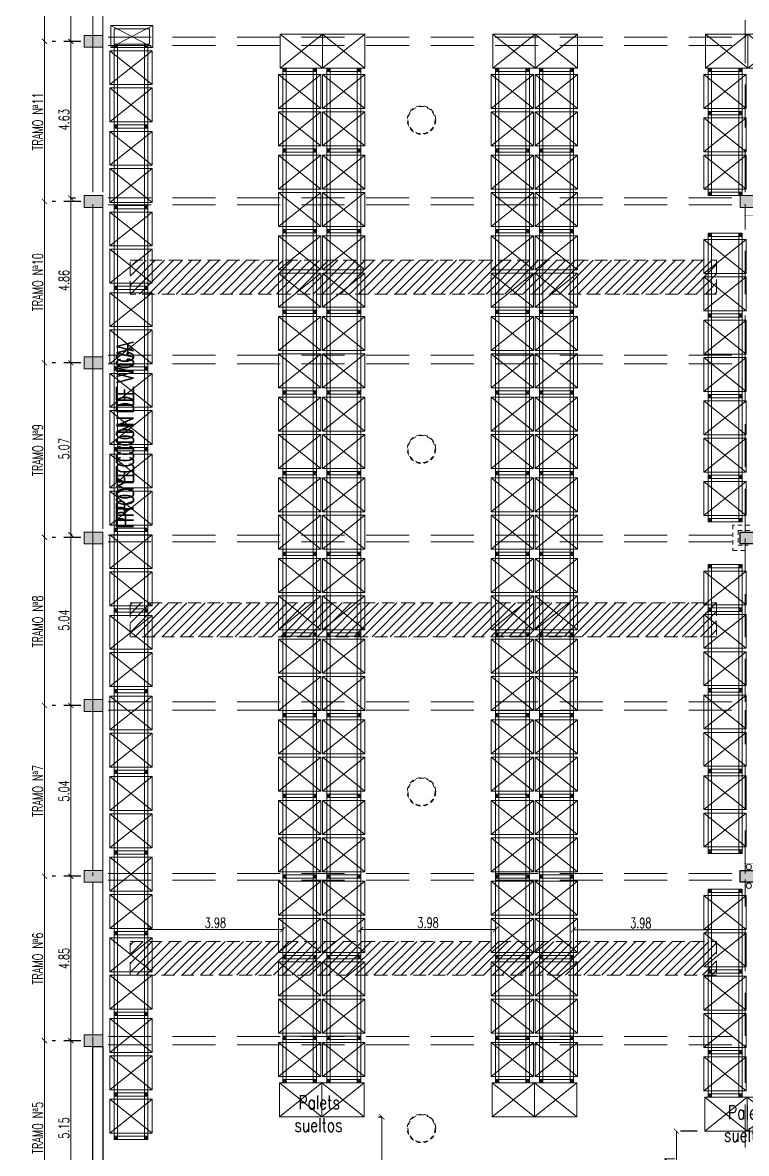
# Model space of a CAD drawing. Header units: millimetres. Extents: x 2828 to 3406, y 849 to 1266.
# Drawn here: x 2897.18 to 2918.55, y 1108.31 to 1141.67 of the extents above; entities that cross this region are included whole.
import ezdxf

# ---------------------------------------------------------------- set-up
doc = ezdxf.new("R2010")
doc.units = ezdxf.units.MM
doc.header["$PDMODE"] = 34
doc.header["$PDSIZE"] = -10
for name, pattern in [('AC-0071-XR-01-PL-PB-R07$0$HIDDEN2', [0.1875, 0.125, -0.0625]), ('DASHDOT', [1, 0.5, -0.25, 0, -0.25]), ('DASHED', [19.05, 12.7, -6.35]), ('DASHED2', [0.375, 0.25, -0.125]), ('DIVIDE2', [15.875, 6.35, -3.175, 0, -3.175, 0, -3.175])]:
    doc.linetypes.add(name, pattern=pattern)
doc.layers.get('DEFPOINTS').update_dxf_attribs({"lineweight": 5})
for name, color, linetype, lineweight in [('0.05', 64, 'Continuous', 5), ('0.15', 41, 'Continuous', 13), ('0.2', 4, 'Continuous', 15), ('0.30', 1, 'Continuous', 25), ('arq cotas', 152, 'Continuous', 13), ('arq tex', 31, 'Continuous', 5), ('columnas', 12, 'Continuous', 20), ('equip tx', 220, 'Continuous', 5), ('equipa cotas', 222, 'Continuous', 5), ('EQUIPAMIENTO', 4, 'Continuous', 15), ('LM', 3, 'DIVIDE2', 9), ('proyecciones', 221, 'DASHED', 5), ('proyecciones caños pluviales', 191, 'DASHED2', 5)]:
    doc.layers.add(name, color=color, linetype=linetype, lineweight=lineweight)
for name, color, linetype, lineweight, true_color in [('eolicos nuevos', 7, 'Continuous', 13, 0x387000), ('equipa auxiliar', 7, 'Continuous', 13, 0x878787), ('lucernarios nuevos', 252, 'DASHED', 9, 0x696969)]:
    doc.layers.add(name, color=color, linetype=linetype, lineweight=lineweight, true_color=true_color)
doc.styles.add('100', font='romans.shx', dxfattribs={"width": 0.75, "height": 0.2})
doc.styles.add('250-cts', font='romans.shx', dxfattribs={"width": 0.7, "height": 0.25})
doc.dimstyles.new('250', dxfattribs={"dimtxt": 0.3, "dimasz": 0.15, "dimexe": 0, "dimexo": 0.1, "dimgap": 0.05, "dimtad": 1, "dimzin": 0, "dimdsep": 46, "dimtxsty": '250-cts', "dimblk": 'ARCHTICK', "dimcen": 0.02, "dimclrd": 256, "dimclre": 256, "dimclrt": 256, "dimazin": 0, "dimtfac": 1, "dimtofl": 0, "dimtmove": 1, "dimatfit": 0, "dimldrblk": 'OPEN90', "dimfxl": 1, "dimtolj": 1, "dimtzin": 0, "dimlwd": -1, "dimarcsym": 0})

# ---------------------------------------------------------------- blocks, each defined once
blk = doc.blocks.new('rack relevado')
at = {"layer": 'EQUIPAMIENTO', "linetype": 'DASHED'}
for p, q in [((-2.3, 1.125), (-2.3, -0.125)), ((-1.3, -0.125), (-2.3, 1.125)), ((-2.3, -0.125), (-1.3, 1.125)), ((-2.3, 1.125), (-1.3, 1.125)), ((-1.3, 1.125), (-1.3, -0.125)), ((-0.2, -0.125), (-1.2, 1.125)), ((-1.2, -0.125), (-0.2, 1.125)), ((-1.2, 1.125), (-0.2, 1.125)), ((-1.2, 1.125), (-1.2, -0.125)), ((-0.2, -0.125), (-0.2, 1.125)), ((-2.3, -0.125), (-1.3, -0.125)), ((-1.2, -0.125), (-0.2, -0.125))]:
    blk.add_line(p, q, dxfattribs=at)
at = {"layer": 'EQUIPAMIENTO'}
for p, q in [((-2.49, 1), (-2.39, 1)), ((-2.49, 1), (-2.49, 0)), ((-2.49, 1), (-2.49, 0)), ((-2.49, 1), (-2.49, 0)), ((-2.39, 0.9), (-2.49, 1)), ((-2.49, 0.9), (-2.39, 1)), ((-2.49, 0.9), (-0.01, 0.9)), ((-2.4, 1), (-0.1, 1)), ((-2.39, 1), (-2.39, 0.075)), ((-2.39, 1), (-2.39, 0)), ((-2.39, 1), (-2.39, 0)), ((-2.39, 1), (-2.39, 0)), ((-2.39, 1), (-2.39, 0)), ((-0.11, 1), (-0.01, 1)), ((-0.11, 1), (-0.01, 1)), ((-0.11, 1), (-0.01, 1)), ((-0.11, 1), (-0.11, 0)), ((-0.11, 1), (-0.11, 0)), ((-0.11, 1), (-0.11, 0)), ((-0.01, 0.9), (-0.11, 1)), ((-0.11, 0.9), (-0.01, 1)), ((-0.11, 0.9), (-0.01, 0.9)), ((-0.01, 1), (-0.01, 0.075)), ((-0.01, 1), (-0.01, 0)), ((-0.01, 1), (-0.01, 0)), ((-0.01, 1), (-0.01, 0)), ((-0.01, 1), (-0.01, 0)), ((-2.49, 0.1), (-2.39, 0.1)), ((-2.49, 0.1), (-0.01, 0.1)), ((-2.39, 0), (-2.49, 0.1)), ((-2.49, 0), (-2.39, 0.1)), ((-2.49, 0), (-2.39, 0)), ((-0.01, 0), (-0.11, 0.1)), ((-0.11, 0), (-0.01, 0.1)), ((-0.11, 0), (-0.01, 0)), ((-2.39, 0), (-2.49, 0)), ((-0.1, 0), (-2.4, 0)), ((-0.01, 0), (-0.11, 0))]:
    blk.add_line(p, q, dxfattribs=at)
for points in [[(-2.49, 1), (-2.39, 1), (-2.39, 0.9), (-2.49, 0.9), (-2.49, 1)], [(-0.11, 1), (-0.01, 1), (-0.01, 0.9), (-0.11, 0.9), (-0.11, 1)], [(-2.49, 0.1), (-2.39, 0.1), (-2.39, 0), (-2.49, 0), (-2.49, 0.1)], [(-0.11, 0.1), (-0.01, 0.1), (-0.01, 0), (-0.11, 0), (-0.11, 0.1)]]:
    blk.add_lwpolyline(points, dxfattribs=at)
blk = doc.blocks.new('E')
at = {"layer": 'EQUIPAMIENTO'}
for p, q in [((2929.861, 1169.108), (2929.861, 1169.008)), ((2929.861, 1169.008), (2929.861, 1169.108)), ((2930.861, 1169.108), (2929.861, 1169.108)), ((2930.861, 1169.108), (2929.861, 1169.108)), ((2930.861, 1169.108), (2929.861, 1169.108)), ((2930.861, 1169.108), (2929.861, 1169.108)), ((2929.861, 1169.108), (2929.961, 1169.008)), ((2929.861, 1169.008), (2929.961, 1169.108)), ((2930.861, 1169.108), (2929.936, 1169.108)), ((2929.961, 1167.818), (2929.961, 1169.108)), ((2930.761, 1169.008), (2930.761, 1169.108)), ((2930.761, 1167.818), (2930.761, 1169.108)), ((2930.761, 1169.108), (2930.861, 1169.008)), ((2930.761, 1169.008), (2930.861, 1169.108)), ((2930.861, 1169.008), (2930.861, 1169.108)), ((2930.861, 1169.008), (2930.861, 1169.108)), ((2930.861, 1169.008), (2930.861, 1169.108)), ((2929.861, 1169.018), (2929.861, 1167.818)), ((2930.861, 1169.008), (2929.861, 1169.008)), ((2930.861, 1169.008), (2929.861, 1169.008)), ((2930.861, 1169.008), (2929.861, 1169.008)), ((2930.861, 1167.818), (2930.861, 1169.018)), ((2929.861, 1167.728), (2929.861, 1167.828)), ((2929.861, 1167.828), (2929.861, 1167.728)), ((2930.861, 1167.828), (2929.861, 1167.828)), ((2930.861, 1167.828), (2929.861, 1167.828)), ((2930.861, 1167.828), (2929.861, 1167.828)), ((2929.861, 1167.728), (2929.961, 1167.828)), ((2929.861, 1167.828), (2929.961, 1167.728)), ((2930.861, 1167.728), (2929.861, 1167.728)), ((2930.861, 1167.728), (2929.861, 1167.728)), ((2930.861, 1167.728), (2929.861, 1167.728)), ((2930.861, 1167.728), (2929.861, 1167.728)), ((2930.861, 1167.728), (2929.936, 1167.728)), ((2930.761, 1167.828), (2930.761, 1167.728)), ((2930.761, 1167.728), (2930.861, 1167.828)), ((2930.761, 1167.828), (2930.861, 1167.728)), ((2930.861, 1167.828), (2930.861, 1167.728)), ((2930.861, 1167.828), (2930.861, 1167.728)), ((2930.861, 1167.828), (2930.861, 1167.728))]:
    blk.add_line(p, q, dxfattribs=at)
at = {"layer": 'EQUIPAMIENTO', "linetype": 'DASHED'}
for p, q in [((2929.736, 1167.918), (2929.736, 1168.918)), ((2929.736, 1167.918), (2929.736, 1168.918)), ((2929.736, 1168.918), (2930.986, 1167.918)), ((2929.736, 1167.918), (2930.986, 1168.918)), ((2929.736, 1168.918), (2930.986, 1168.918)), ((2930.986, 1167.918), (2930.986, 1168.918)), ((2930.986, 1167.918), (2929.736, 1167.918))]:
    blk.add_line(p, q, dxfattribs=at)
at = {"layer": 'EQUIPAMIENTO'}
for points in [[(2929.961, 1169.008), (2929.961, 1169.108), (2929.861, 1169.108), (2929.861, 1169.008), (2929.961, 1169.008)], [(2930.861, 1169.008), (2930.861, 1169.108), (2930.761, 1169.108), (2930.761, 1169.008), (2930.861, 1169.008)], [(2929.961, 1167.828), (2929.961, 1167.728), (2929.861, 1167.728), (2929.861, 1167.828), (2929.961, 1167.828)], [(2930.861, 1167.828), (2930.861, 1167.728), (2930.761, 1167.728), (2930.761, 1167.828), (2930.861, 1167.828)]]:
    blk.add_lwpolyline(points, dxfattribs=at)
blk = doc.blocks.new('colum. perim')
at = {"layer": '0.05'}
h = blk.add_hatch(color=256, dxfattribs=at)
h.dxf.hatch_style = 1
h.paths.add_polyline_path([(1.567, 49.616), (1.567, 49.966), (1.017, 49.966), (1.017, 49.616)])
at = {"layer": 'columnas'}
for p, q in [((1.567, 49.966), (1.017, 49.966)), ((1.017, 49.966), (1.017, 49.616)), ((1.017, 49.966), (1.567, 49.966)), ((1.017, 49.616), (1.017, 49.966)), ((1.567, 49.616), (1.567, 49.966)), ((1.567, 49.966), (1.567, 49.616)), ((1.017, 49.616), (1.567, 49.616)), ((1.567, 49.616), (1.017, 49.616))]:
    blk.add_line(p, q, dxfattribs=at)
blk = doc.blocks.new('_ARCHTICK')
at = {"color": 0, "linetype": 'ByBlock', "const_width": 0.15}
blk.add_lwpolyline([(-0.5, -0.5), (0.5, 0.5)], dxfattribs=at)
blk = doc.blocks.new('*D160')
at = {"layer": 'DEFPOINTS', "color": 0, "transparency": 16777216}
for p in [(2900.88, 1115.127), (2904.86, 1115.127), (2904.86, 1114.909)]:
    blk.add_point(p, dxfattribs=at)
at = {"layer": 'equipa cotas', "linetype": 'DASHDOT', "lineweight": -2, "transparency": 16777216}
for p, q in [((2900.88, 1115.027), (2900.88, 1114.909)), ((2904.86, 1115.027), (2904.86, 1114.909))]:
    blk.add_line(p, q, dxfattribs=at)
at = {"layer": 'equipa cotas', "transparency": 16777216}
blk.add_line((2900.88, 1114.909), (2904.86, 1114.909), dxfattribs=at)
at = {"layer": 'equipa cotas', "transparency": 16777216, "xscale": 0.15, "yscale": 0.15, "zscale": 0.15, "rotation": 180}
blk.add_blockref('_ARCHTICK', (2900.88, 1114.909), dxfattribs=at)
at = {"layer": 'equipa cotas', "transparency": 16777216, "xscale": 0.15, "yscale": 0.15, "zscale": 0.15}
blk.add_blockref('_ARCHTICK', (2904.86, 1114.909), dxfattribs=at)
at = {"layer": 'equipa cotas', "transparency": 16777216, "insert": (2902.87, 1115.109), "char_height": 0.3, "attachment_point": 5, "style": '250-cts'}
blk.add_mtext('\\A1;3.98', dxfattribs=at)
blk = doc.blocks.new('_Open90')
at = {"color": 0, "linetype": 'ByBlock', "lineweight": -2}
for p, q in [((0, 0), (-1, 0)), ((-0.5, 0.5), (0, 0)), ((0, 0), (-0.5, -0.5))]:
    blk.add_line(p, q, dxfattribs=at)
blk = doc.blocks.new('*D161')
at = {"layer": 'DEFPOINTS', "color": 0, "transparency": 16777216}
for p in [(2907.16, 1114.912), (2911.14, 1114.912), (2911.14, 1114.912)]:
    blk.add_point(p, dxfattribs=at)
at = {"layer": 'equipa cotas', "linetype": 'DASHDOT', "lineweight": -2, "transparency": 16777216}
for p, q in [((2911.14, 1115.012), (2911.14, 1114.912)), ((2907.16, 1114.812), (2907.16, 1114.912))]:
    blk.add_line(p, q, dxfattribs=at)
at = {"layer": 'equipa cotas', "transparency": 16777216}
blk.add_line((2907.16, 1114.912), (2911.14, 1114.912), dxfattribs=at)
at = {"layer": 'equipa cotas', "transparency": 16777216, "xscale": 0.15, "yscale": 0.15, "zscale": 0.15, "rotation": 180}
blk.add_blockref('_ARCHTICK', (2907.16, 1114.912), dxfattribs=at)
at = {"layer": 'equipa cotas', "transparency": 16777216, "xscale": 0.15, "yscale": 0.15, "zscale": 0.15}
blk.add_blockref('_ARCHTICK', (2911.14, 1114.912), dxfattribs=at)
at = {"layer": 'equipa cotas', "transparency": 16777216, "insert": (2909.15, 1115.112), "char_height": 0.3, "attachment_point": 5, "style": '250-cts'}
blk.add_mtext('\\A1;3.98', dxfattribs=at)
blk = doc.blocks.new('*D162')
at = {"layer": 'DEFPOINTS', "color": 0, "transparency": 16777216}
for p in [(2913.44, 1114.903), (2917.42, 1114.903), (2917.42, 1114.903)]:
    blk.add_point(p, dxfattribs=at)
at = {"layer": 'equipa cotas', "linetype": 'DASHDOT', "lineweight": -2, "transparency": 16777216}
for p, q in [((2913.44, 1115.003), (2913.44, 1114.903)), ((2917.42, 1115.003), (2917.42, 1114.903))]:
    blk.add_line(p, q, dxfattribs=at)
at = {"layer": 'equipa cotas', "transparency": 16777216}
blk.add_line((2913.44, 1114.903), (2917.42, 1114.903), dxfattribs=at)
at = {"layer": 'equipa cotas', "transparency": 16777216, "xscale": 0.15, "yscale": 0.15, "zscale": 0.15, "rotation": 180}
blk.add_blockref('_ARCHTICK', (2913.44, 1114.903), dxfattribs=at)
at = {"layer": 'equipa cotas', "transparency": 16777216, "xscale": 0.15, "yscale": 0.15, "zscale": 0.15}
blk.add_blockref('_ARCHTICK', (2917.42, 1114.903), dxfattribs=at)
at = {"layer": 'equipa cotas', "transparency": 16777216, "insert": (2915.43, 1115.103), "char_height": 0.3, "attachment_point": 5, "style": '250-cts'}
blk.add_mtext('\\A1;3.98', dxfattribs=at)
blk = doc.blocks.new('columnas')
at = {"layer": '0.05'}
h = blk.add_hatch(color=256, dxfattribs=at)
h.dxf.hatch_style = 1
h.paths.add_polyline_path([(7.351, 49.616), (7.901, 49.616), (7.901, 49.966), (7.351, 49.966)])
at = {"layer": '0.30', "lineweight": -2, "ltscale": 0.05}
h = blk.add_hatch(dxfattribs=at)
h.set_pattern_fill('ANSI31', color=256, scale=10000000000)
h.paths.add_polyline_path([(7.351, 49.616), (7.901, 49.616), (7.901, 49.966), (7.351, 49.966)])
at = {"layer": '0.15', "lineweight": -2, "ltscale": 0.05}
for p, q in [((7.901, 49.966), (7.351, 49.966)), ((7.351, 49.966), (7.351, 49.616)), ((7.901, 49.616), (7.901, 49.966)), ((7.351, 49.616), (7.901, 49.616))]:
    blk.add_line(p, q, dxfattribs=at)
at = {"layer": '0.30'}
for p, q in [((7.351, 49.966), (7.901, 49.966)), ((7.351, 49.616), (7.351, 49.966)), ((7.901, 49.966), (7.901, 49.616)), ((7.901, 49.616), (7.351, 49.616))]:
    blk.add_line(p, q, dxfattribs=at)
blk = doc.blocks.new('*D196')
at = {"layer": 'arq cotas', "linetype": 'DASHDOT', "lineweight": -2, "transparency": 16777216}
for p, q in [((2898.681, 1111.632), (2898.604, 1111.632)), ((2898.704, 1106.482), (2898.604, 1106.482))]:
    blk.add_line(p, q, dxfattribs=at)
at = {"layer": 'arq cotas', "transparency": 16777216}
blk.add_line((2898.604, 1106.482), (2898.604, 1111.632), dxfattribs=at)
at = {"layer": 'DEFPOINTS', "color": 0, "transparency": 16777216}
for p in [(2898.604, 1111.632), (2898.781, 1111.632), (2898.604, 1106.482)]:
    blk.add_point(p, dxfattribs=at)
at = {"layer": 'arq cotas', "transparency": 16777216, "xscale": 0.15, "yscale": 0.15, "zscale": 0.15}
for p, rotation in [((2898.604, 1111.632), 90), ((2898.604, 1106.482), 270)]:
    blk.add_blockref('_ARCHTICK', p, dxfattribs=dict(at, rotation=rotation))
at = {"layer": 'arq cotas', "transparency": 16777216, "insert": (2898.404, 1109.057), "char_height": 0.3, "attachment_point": 5, "rotation": 90, "style": '250-cts'}
blk.add_mtext('\\A1;5.15', dxfattribs=at)
blk = doc.blocks.new('*D197')
at = {"layer": 'arq cotas', "linetype": 'DASHDOT', "lineweight": -2, "transparency": 16777216}
for p, q in [((2898.784, 1116.482), (2898.604, 1116.482)), ((2898.681, 1111.632), (2898.604, 1111.632))]:
    blk.add_line(p, q, dxfattribs=at)
at = {"layer": 'arq cotas', "transparency": 16777216}
blk.add_line((2898.604, 1111.632), (2898.604, 1116.482), dxfattribs=at)
at = {"layer": 'DEFPOINTS', "color": 0, "transparency": 16777216}
for p in [(2898.604, 1116.482), (2898.884, 1116.482), (2898.781, 1111.632)]:
    blk.add_point(p, dxfattribs=at)
at = {"layer": 'arq cotas', "transparency": 16777216, "xscale": 0.15, "yscale": 0.15, "zscale": 0.15}
for p, rotation in [((2898.604, 1116.482), 90), ((2898.604, 1111.632), 270)]:
    blk.add_blockref('_ARCHTICK', p, dxfattribs=dict(at, rotation=rotation))
at = {"layer": 'arq cotas', "transparency": 16777216, "insert": (2898.404, 1114.057), "char_height": 0.3, "attachment_point": 5, "rotation": 90, "style": '250-cts'}
blk.add_mtext('\\A1;4.85', dxfattribs=at)
blk = doc.blocks.new('*D198')
at = {"layer": 'arq cotas', "linetype": 'DASHDOT', "lineweight": -2, "transparency": 16777216}
for p, q in [((2898.737, 1121.522), (2898.604, 1121.522)), ((2898.784, 1116.482), (2898.604, 1116.482))]:
    blk.add_line(p, q, dxfattribs=at)
at = {"layer": 'arq cotas', "transparency": 16777216}
blk.add_line((2898.604, 1116.482), (2898.604, 1121.522), dxfattribs=at)
at = {"layer": 'DEFPOINTS', "color": 0, "transparency": 16777216}
for p in [(2898.604, 1121.522), (2898.837, 1121.522), (2898.884, 1116.482)]:
    blk.add_point(p, dxfattribs=at)
at = {"layer": 'arq cotas', "transparency": 16777216, "xscale": 0.15, "yscale": 0.15, "zscale": 0.15}
for p, rotation in [((2898.604, 1121.522), 90), ((2898.604, 1116.482), 270)]:
    blk.add_blockref('_ARCHTICK', p, dxfattribs=dict(at, rotation=rotation))
at = {"layer": 'arq cotas', "transparency": 16777216, "insert": (2898.404, 1119.002), "char_height": 0.3, "attachment_point": 5, "rotation": 90, "style": '250-cts'}
blk.add_mtext('\\A1;5.04', dxfattribs=at)
blk = doc.blocks.new('*D199')
at = {"layer": 'arq cotas', "linetype": 'DASHDOT', "lineweight": -2, "transparency": 16777216}
for p, q in [((2898.645, 1126.562), (2898.604, 1126.562)), ((2898.737, 1121.522), (2898.604, 1121.522))]:
    blk.add_line(p, q, dxfattribs=at)
at = {"layer": 'arq cotas', "transparency": 16777216}
blk.add_line((2898.604, 1121.522), (2898.604, 1126.562), dxfattribs=at)
at = {"layer": 'DEFPOINTS', "color": 0, "transparency": 16777216}
for p in [(2898.604, 1126.562), (2898.745, 1126.562), (2898.837, 1121.522)]:
    blk.add_point(p, dxfattribs=at)
at = {"layer": 'arq cotas', "transparency": 16777216, "xscale": 0.15, "yscale": 0.15, "zscale": 0.15}
for p, rotation in [((2898.604, 1126.562), 90), ((2898.604, 1121.522), 270)]:
    blk.add_blockref('_ARCHTICK', p, dxfattribs=dict(at, rotation=rotation))
at = {"layer": 'arq cotas', "transparency": 16777216, "insert": (2898.404, 1124.042), "char_height": 0.3, "attachment_point": 5, "rotation": 90, "style": '250-cts'}
blk.add_mtext('\\A1;5.04', dxfattribs=at)
blk = doc.blocks.new('*D200')
at = {"layer": 'arq cotas', "linetype": 'DASHDOT', "lineweight": -2, "transparency": 16777216}
for p, q in [((2898.703, 1131.632), (2898.604, 1131.632)), ((2898.645, 1126.562), (2898.604, 1126.562))]:
    blk.add_line(p, q, dxfattribs=at)
at = {"layer": 'arq cotas', "transparency": 16777216}
blk.add_line((2898.604, 1126.562), (2898.604, 1131.632), dxfattribs=at)
at = {"layer": 'DEFPOINTS', "color": 0, "transparency": 16777216}
for p in [(2898.604, 1131.632), (2898.803, 1131.632), (2898.745, 1126.562)]:
    blk.add_point(p, dxfattribs=at)
at = {"layer": 'arq cotas', "transparency": 16777216, "xscale": 0.15, "yscale": 0.15, "zscale": 0.15}
for p, rotation in [((2898.604, 1131.632), 90), ((2898.604, 1126.562), 270)]:
    blk.add_blockref('_ARCHTICK', p, dxfattribs=dict(at, rotation=rotation))
at = {"layer": 'arq cotas', "transparency": 16777216, "insert": (2898.404, 1129.097), "char_height": 0.3, "attachment_point": 5, "rotation": 90, "style": '250-cts'}
blk.add_mtext('\\A1;5.07', dxfattribs=at)
blk = doc.blocks.new('*D201')
at = {"layer": 'arq cotas', "linetype": 'DASHDOT', "lineweight": -2, "transparency": 16777216}
for p, q in [((2898.737, 1136.492), (2898.604, 1136.492)), ((2898.703, 1131.632), (2898.604, 1131.632))]:
    blk.add_line(p, q, dxfattribs=at)
at = {"layer": 'arq cotas', "transparency": 16777216}
blk.add_line((2898.604, 1131.632), (2898.604, 1136.492), dxfattribs=at)
at = {"layer": 'DEFPOINTS', "color": 0, "transparency": 16777216}
for p in [(2898.604, 1136.492), (2898.837, 1136.492), (2898.803, 1131.632)]:
    blk.add_point(p, dxfattribs=at)
at = {"layer": 'arq cotas', "transparency": 16777216, "xscale": 0.15, "yscale": 0.15, "zscale": 0.15}
for p, rotation in [((2898.604, 1136.492), 90), ((2898.604, 1131.632), 270)]:
    blk.add_blockref('_ARCHTICK', p, dxfattribs=dict(at, rotation=rotation))
at = {"layer": 'arq cotas', "transparency": 16777216, "insert": (2898.404, 1134.062), "char_height": 0.3, "attachment_point": 5, "rotation": 90, "style": '250-cts'}
blk.add_mtext('\\A1;4.86', dxfattribs=at)
blk = doc.blocks.new('*D202')
at = {"layer": 'arq cotas', "linetype": 'DASHDOT', "lineweight": -2, "transparency": 16777216}
for p, q in [((2898.77, 1141.117), (2898.604, 1141.117)), ((2898.737, 1136.492), (2898.604, 1136.492))]:
    blk.add_line(p, q, dxfattribs=at)
at = {"layer": 'arq cotas', "transparency": 16777216}
blk.add_line((2898.604, 1136.492), (2898.604, 1141.117), dxfattribs=at)
at = {"layer": 'DEFPOINTS', "color": 0, "transparency": 16777216}
for p in [(2898.604, 1141.117), (2898.87, 1141.117), (2898.837, 1136.492)]:
    blk.add_point(p, dxfattribs=at)
at = {"layer": 'arq cotas', "transparency": 16777216, "xscale": 0.15, "yscale": 0.15, "zscale": 0.15}
for p, rotation in [((2898.604, 1141.117), 90), ((2898.604, 1136.492), 270)]:
    blk.add_blockref('_ARCHTICK', p, dxfattribs=dict(at, rotation=rotation))
at = {"layer": 'arq cotas', "transparency": 16777216, "insert": (2898.404, 1138.805), "char_height": 0.3, "attachment_point": 5, "rotation": 90, "style": '250-cts'}
blk.add_mtext('\\A1;4.63', dxfattribs=at)
blk = doc.blocks.new('*D203')
at = {"layer": 'arq cotas', "linetype": 'DASHDOT', "lineweight": -2, "transparency": 16777216}
for p, q in [((2898.902, 1146.442), (2898.604, 1146.442)), ((2898.77, 1141.117), (2898.604, 1141.117))]:
    blk.add_line(p, q, dxfattribs=at)
at = {"layer": 'arq cotas', "transparency": 16777216}
blk.add_line((2898.604, 1141.117), (2898.604, 1146.442), dxfattribs=at)
at = {"layer": 'DEFPOINTS', "color": 0, "transparency": 16777216}
for p in [(2898.604, 1146.442), (2899.002, 1146.442), (2898.87, 1141.117)]:
    blk.add_point(p, dxfattribs=at)
at = {"layer": 'arq cotas', "transparency": 16777216, "xscale": 0.15, "yscale": 0.15, "zscale": 0.15}
for p, rotation in [((2898.604, 1146.442), 90), ((2898.604, 1141.117), 270)]:
    blk.add_blockref('_ARCHTICK', p, dxfattribs=dict(at, rotation=rotation))
at = {"layer": 'arq cotas', "transparency": 16777216, "insert": (2898.404, 1143.78), "char_height": 0.3, "attachment_point": 5, "rotation": 90, "style": '250-cts'}
blk.add_mtext('\\A1;5.33', dxfattribs=at)
blk = doc.blocks.new('*D226')
at = {"layer": 'DEFPOINTS', "color": 0, "transparency": 16777216}
for p in [(2907.785, 1109.387), (2907.26, 1103.868), (2907.785, 1103.868)]:
    blk.add_point(p, dxfattribs=at)
at = {"layer": 'equipa cotas', "linetype": 'DASHDOT', "lineweight": -2, "transparency": 16777216}
for p, q in [((2907.685, 1109.387), (2907.785, 1109.387)), ((2907.36, 1103.868), (2907.785, 1103.868))]:
    blk.add_line(p, q, dxfattribs=at)
at = {"layer": 'equipa cotas', "transparency": 16777216}
blk.add_line((2907.785, 1109.387), (2907.785, 1103.868), dxfattribs=at)
at = {"layer": 'equipa cotas', "transparency": 16777216, "xscale": 0.15, "yscale": 0.15, "zscale": 0.15}
for p, rotation in [((2907.785, 1109.387), 90), ((2907.785, 1103.868), 270)]:
    blk.add_blockref('_ARCHTICK', p, dxfattribs=dict(at, rotation=rotation))
at = {"layer": 'equipa cotas', "transparency": 16777216, "insert": (2907.585, 1106.628), "char_height": 0.3, "attachment_point": 5, "rotation": 90, "style": '250-cts'}
blk.add_mtext('\\A1;5.52', dxfattribs=at)
blk = doc.blocks.new('RACK 2')
at = {"layer": 'equipa auxiliar', "linetype": 'DASHED'}
for p, q in [((4025.513, 30.883), (4026.763, 30.883)), ((4026.763, 30.883), (4025.513, 29.883)), ((4026.763, 29.883), (4025.513, 30.883)), ((4025.513, 29.883), (4025.513, 30.883)), ((4026.763, 30.883), (4026.763, 29.883)), ((4026.763, 29.883), (4028.013, 30.883)), ((4026.763, 30.883), (4028.013, 29.883)), ((4028.013, 30.883), (4026.763, 30.883)), ((4026.763, 29.883), (4026.763, 30.883)), ((4028.013, 30.883), (4028.013, 29.883)), ((4025.513, 29.883), (4026.763, 29.883)), ((4026.763, 29.883), (4028.013, 29.883))]:
    blk.add_line(p, q, dxfattribs=at)
blk = doc.blocks.new('*D374')
at = {"layer": 'DEFPOINTS', "color": 0, "transparency": 16777216}
for p in [(2916.481, 1108.966), (2917.197, 1108.966), (2918.468, 1106.859)]:
    blk.add_point(p, dxfattribs=at)
at = {"layer": 'equipa cotas', "linetype": 'DASHDOT', "lineweight": -2, "transparency": 16777216}
for p, q in [((2917.097, 1108.966), (2916.481, 1108.966)), ((2918.368, 1106.859), (2916.481, 1106.859))]:
    blk.add_line(p, q, dxfattribs=at)
at = {"layer": 'equipa cotas', "transparency": 16777216}
blk.add_line((2916.481, 1106.859), (2916.481, 1108.966), dxfattribs=at)
at = {"layer": 'equipa cotas', "transparency": 16777216, "xscale": 0.15, "yscale": 0.15, "zscale": 0.15}
for p, rotation in [((2916.481, 1108.966), 90), ((2916.481, 1106.859), 270)]:
    blk.add_blockref('_ARCHTICK', p, dxfattribs=dict(at, rotation=rotation))
at = {"layer": 'equipa cotas', "transparency": 16777216, "insert": (2916.281, 1107.912), "char_height": 0.3, "attachment_point": 5, "rotation": 90, "style": '250-cts'}
blk.add_mtext('\\A1;2.11', dxfattribs=at)
blk = doc.blocks.new('A$C65B36487')
at = {"layer": 'EQUIPAMIENTO'}
for p in [(-2932.161, -1169.108), (-2930.861, -1169.108)]:
    blk.add_blockref('E', p, dxfattribs=at)
blk = doc.blocks.new('A$C26D87C71')
at = {"layer": 'eolicos nuevos', "linetype": 'DASHED', "ltscale": 0.01}
for radius in [0.42, 0.4]:
    blk.add_circle((0, 0), radius, dxfattribs=at)
blk = doc.blocks.new('A$C371A6B59')
at = {"layer": 'lucernarios nuevos'}
h = blk.add_hatch(dxfattribs=at)
h.set_pattern_fill('ANSI31', color=256, scale=0.06)
h.set_pattern_definition([(45, (-2919.5706, -1108.54296), (-0.134703842, 0.134703842), [])])
h.paths.add_polyline_path([(-19.219, 1), (-1.902, 1), (-1.902, 0), (-19.219, 0)])
at = {"layer": 'lucernarios nuevos', "ltscale": 0.03}
blk.add_lwpolyline([(-19.219, 1), (-1.902, 1), (-1.902, 0), (-19.219, 0)], close=True, dxfattribs=at)
blk = doc.blocks.new('*D417')
at = {"layer": 'arq cotas', "linetype": 'DASHDOT', "lineweight": -2, "transparency": 16777216}
for p, q in [((2898.902, 1111.632), (2897.827, 1111.632)), ((2898.902, 1106.482), (2897.827, 1106.482))]:
    blk.add_line(p, q, dxfattribs=at)
at = {"layer": 'arq cotas', "transparency": 16777216}
blk.add_line((2897.827, 1111.632), (2897.827, 1106.482), dxfattribs=at)
at = {"layer": 'DEFPOINTS', "color": 0, "transparency": 16777216}
for p in [(2899.002, 1111.632), (2897.827, 1106.482), (2899.002, 1106.482)]:
    blk.add_point(p, dxfattribs=at)
at = {"layer": 'arq cotas', "transparency": 16777216, "xscale": 0.15, "yscale": 0.15, "zscale": 0.15}
for p, rotation in [((2897.827, 1111.632), 90), ((2897.827, 1106.482), 270)]:
    blk.add_blockref('_ARCHTICK', p, dxfattribs=dict(at, rotation=rotation))
at = {"layer": 'arq cotas', "transparency": 16777216, "insert": (2897.627, 1109.057), "char_height": 0.3, "attachment_point": 5, "rotation": 90, "style": '250-cts'}
blk.add_mtext('\\A1;TRAMO Nª5', dxfattribs=at)
blk = doc.blocks.new('*D418')
at = {"layer": 'arq cotas', "linetype": 'DASHDOT', "lineweight": -2, "transparency": 16777216}
for p, q in [((2898.902, 1116.482), (2897.827, 1116.482)), ((2898.902, 1111.632), (2897.827, 1111.632))]:
    blk.add_line(p, q, dxfattribs=at)
at = {"layer": 'arq cotas', "transparency": 16777216}
blk.add_line((2897.827, 1116.482), (2897.827, 1111.632), dxfattribs=at)
at = {"layer": 'DEFPOINTS', "color": 0, "transparency": 16777216}
for p in [(2899.002, 1116.482), (2897.827, 1111.632), (2899.002, 1111.632)]:
    blk.add_point(p, dxfattribs=at)
at = {"layer": 'arq cotas', "transparency": 16777216, "xscale": 0.15, "yscale": 0.15, "zscale": 0.15}
for p, rotation in [((2897.827, 1116.482), 90), ((2897.827, 1111.632), 270)]:
    blk.add_blockref('_ARCHTICK', p, dxfattribs=dict(at, rotation=rotation))
at = {"layer": 'arq cotas', "transparency": 16777216, "insert": (2897.627, 1114.057), "char_height": 0.3, "attachment_point": 5, "rotation": 90, "style": '250-cts'}
blk.add_mtext('\\A1;TRAMO Nª6', dxfattribs=at)
blk = doc.blocks.new('*D419')
at = {"layer": 'arq cotas', "linetype": 'DASHDOT', "lineweight": -2, "transparency": 16777216}
for p, q in [((2898.902, 1121.522), (2897.827, 1121.522)), ((2898.902, 1116.482), (2897.827, 1116.482))]:
    blk.add_line(p, q, dxfattribs=at)
at = {"layer": 'arq cotas', "transparency": 16777216}
blk.add_line((2897.827, 1121.522), (2897.827, 1116.482), dxfattribs=at)
at = {"layer": 'DEFPOINTS', "color": 0, "transparency": 16777216}
for p in [(2899.002, 1121.522), (2897.827, 1116.482), (2899.002, 1116.482)]:
    blk.add_point(p, dxfattribs=at)
at = {"layer": 'arq cotas', "transparency": 16777216, "xscale": 0.15, "yscale": 0.15, "zscale": 0.15}
for p, rotation in [((2897.827, 1121.522), 90), ((2897.827, 1116.482), 270)]:
    blk.add_blockref('_ARCHTICK', p, dxfattribs=dict(at, rotation=rotation))
at = {"layer": 'arq cotas', "transparency": 16777216, "insert": (2897.627, 1119.002), "char_height": 0.3, "attachment_point": 5, "rotation": 90, "style": '250-cts'}
blk.add_mtext('\\A1;TRAMO Nª7', dxfattribs=at)
blk = doc.blocks.new('*D420')
at = {"layer": 'arq cotas', "linetype": 'DASHDOT', "lineweight": -2, "transparency": 16777216}
for p, q in [((2898.902, 1126.482), (2897.827, 1126.482)), ((2898.902, 1121.522), (2897.827, 1121.522))]:
    blk.add_line(p, q, dxfattribs=at)
at = {"layer": 'arq cotas', "transparency": 16777216}
blk.add_line((2897.827, 1126.482), (2897.827, 1121.522), dxfattribs=at)
at = {"layer": 'DEFPOINTS', "color": 0, "transparency": 16777216}
for p in [(2899.002, 1126.482), (2897.827, 1121.522), (2899.002, 1121.522)]:
    blk.add_point(p, dxfattribs=at)
at = {"layer": 'arq cotas', "transparency": 16777216, "xscale": 0.15, "yscale": 0.15, "zscale": 0.15}
for p, rotation in [((2897.827, 1126.482), 90), ((2897.827, 1121.522), 270)]:
    blk.add_blockref('_ARCHTICK', p, dxfattribs=dict(at, rotation=rotation))
at = {"layer": 'arq cotas', "transparency": 16777216, "insert": (2897.627, 1124.002), "char_height": 0.3, "attachment_point": 5, "rotation": 90, "style": '250-cts'}
blk.add_mtext('\\A1;TRAMO Nª8', dxfattribs=at)
blk = doc.blocks.new('*D421')
at = {"layer": 'arq cotas', "linetype": 'DASHDOT', "lineweight": -2, "transparency": 16777216}
for p, q in [((2898.902, 1131.632), (2897.827, 1131.632)), ((2898.902, 1126.482), (2897.827, 1126.482))]:
    blk.add_line(p, q, dxfattribs=at)
at = {"layer": 'arq cotas', "transparency": 16777216}
blk.add_line((2897.827, 1131.632), (2897.827, 1126.482), dxfattribs=at)
at = {"layer": 'DEFPOINTS', "color": 0, "transparency": 16777216}
for p in [(2899.002, 1131.632), (2897.827, 1126.482), (2899.002, 1126.482)]:
    blk.add_point(p, dxfattribs=at)
at = {"layer": 'arq cotas', "transparency": 16777216, "xscale": 0.15, "yscale": 0.15, "zscale": 0.15}
for p, rotation in [((2897.827, 1131.632), 90), ((2897.827, 1126.482), 270)]:
    blk.add_blockref('_ARCHTICK', p, dxfattribs=dict(at, rotation=rotation))
at = {"layer": 'arq cotas', "transparency": 16777216, "insert": (2897.627, 1129.057), "char_height": 0.3, "attachment_point": 5, "rotation": 90, "style": '250-cts'}
blk.add_mtext('\\A1;TRAMO Nª9', dxfattribs=at)
blk = doc.blocks.new('*D422')
at = {"layer": 'arq cotas', "linetype": 'DASHDOT', "lineweight": -2, "transparency": 16777216}
for p, q in [((2898.902, 1136.392), (2897.827, 1136.392)), ((2898.902, 1131.632), (2897.827, 1131.632))]:
    blk.add_line(p, q, dxfattribs=at)
at = {"layer": 'arq cotas', "transparency": 16777216}
blk.add_line((2897.827, 1136.392), (2897.827, 1131.632), dxfattribs=at)
at = {"layer": 'DEFPOINTS', "color": 0, "transparency": 16777216}
for p in [(2899.002, 1136.392), (2897.827, 1131.632), (2899.002, 1131.632)]:
    blk.add_point(p, dxfattribs=at)
at = {"layer": 'arq cotas', "transparency": 16777216, "xscale": 0.15, "yscale": 0.15, "zscale": 0.15}
for p, rotation in [((2897.827, 1136.392), 90), ((2897.827, 1131.632), 270)]:
    blk.add_blockref('_ARCHTICK', p, dxfattribs=dict(at, rotation=rotation))
at = {"layer": 'arq cotas', "transparency": 16777216, "insert": (2897.627, 1134.012), "char_height": 0.3, "attachment_point": 5, "rotation": 90, "style": '250-cts'}
blk.add_mtext('\\A1;TRAMO Nª10', dxfattribs=at)
blk = doc.blocks.new('*D423')
at = {"layer": 'arq cotas', "linetype": 'DASHDOT', "lineweight": -2, "transparency": 16777216}
for p, q in [((2898.902, 1141.117), (2897.827, 1141.117)), ((2898.902, 1136.392), (2897.827, 1136.392))]:
    blk.add_line(p, q, dxfattribs=at)
at = {"layer": 'arq cotas', "transparency": 16777216}
blk.add_line((2897.827, 1141.117), (2897.827, 1136.392), dxfattribs=at)
at = {"layer": 'DEFPOINTS', "color": 0, "transparency": 16777216}
for p in [(2899.002, 1141.117), (2897.827, 1136.392), (2899.002, 1136.392)]:
    blk.add_point(p, dxfattribs=at)
at = {"layer": 'arq cotas', "transparency": 16777216, "xscale": 0.15, "yscale": 0.15, "zscale": 0.15}
for p, rotation in [((2897.827, 1141.117), 90), ((2897.827, 1136.392), 270)]:
    blk.add_blockref('_ARCHTICK', p, dxfattribs=dict(at, rotation=rotation))
at = {"layer": 'arq cotas', "transparency": 16777216, "insert": (2897.627, 1138.755), "char_height": 0.3, "attachment_point": 5, "rotation": 90, "style": '250-cts'}
blk.add_mtext('\\A1;TRAMO Nª11', dxfattribs=at)
blk = doc.blocks.new('*D424')
at = {"layer": 'arq cotas', "linetype": 'DASHDOT', "lineweight": -2, "transparency": 16777216}
for p, q in [((2898.902, 1146.482), (2897.827, 1146.482)), ((2898.902, 1141.117), (2897.827, 1141.117))]:
    blk.add_line(p, q, dxfattribs=at)
at = {"layer": 'arq cotas', "transparency": 16777216}
blk.add_line((2897.827, 1146.482), (2897.827, 1141.117), dxfattribs=at)
at = {"layer": 'DEFPOINTS', "color": 0, "transparency": 16777216}
for p in [(2899.002, 1146.482), (2897.827, 1141.117), (2899.002, 1141.117)]:
    blk.add_point(p, dxfattribs=at)
at = {"layer": 'arq cotas', "transparency": 16777216, "xscale": 0.15, "yscale": 0.15, "zscale": 0.15}
for p, rotation in [((2897.827, 1146.482), 90), ((2897.827, 1141.117), 270)]:
    blk.add_blockref('_ARCHTICK', p, dxfattribs=dict(at, rotation=rotation))
at = {"layer": 'arq cotas', "transparency": 16777216, "insert": (2897.627, 1143.8), "char_height": 0.3, "attachment_point": 5, "rotation": 90, "style": '250-cts'}
blk.add_mtext('\\A1;TRAMO Nª12', dxfattribs=at)
blk = doc.blocks.new('ERERR')
at = {"layer": 'EQUIPAMIENTO'}
for p, q in [((2953.594, 1141.142), (2954.843, 1141.792)), ((2953.594, 1141.792), (2954.843, 1141.142))]:
    blk.add_line(p, q, dxfattribs=at)
blk.add_lwpolyline([(2953.594, 1141.142), (2954.843, 1141.142), (2954.843, 1141.792), (2953.594, 1141.792), (2953.594, 1141.142)], dxfattribs=at)
blk.add_lwpolyline([(2953.694, 1141.242), (2954.743, 1141.242), (2954.743, 1141.692), (2953.694, 1141.692)], close=True, dxfattribs=at)

msp = doc.modelspace()

# ---------------------------------------------------------------- hatches: boundary and pattern name
at = {"layer": 'lucernarios nuevos', "ltscale": 0.03}
h = msp.add_hatch(dxfattribs=at)
h.set_pattern_fill('ANSI31', color=256, scale=0.06)
h.paths.add_polyline_path([(2900.351, 1114.563), (2917.668, 1114.563), (2917.668, 1113.563), (2900.351, 1113.563)])

# ---------------------------------------------------------------- linework, layer by layer
at = {"layer": '0.05'}
for p, q in [((2899.552, 1142.579), (2899.552, 1141.292)), ((2899.252, 1140.942), (2899.252, 1136.667)), ((2899.552, 1140.942), (2899.552, 1136.667)), ((2899.252, 1136.317), (2899.252, 1131.807)), ((2899.552, 1136.317), (2899.552, 1131.807)), ((2899.252, 1131.457), (2899.252, 1121.697)), ((2899.552, 1131.457), (2899.552, 1126.737)), ((2899.552, 1126.387), (2899.552, 1121.697)), ((2899.252, 1121.347), (2899.252, 1116.657)), ((2899.552, 1121.347), (2899.552, 1116.657)), ((2899.252, 1116.307), (2899.252, 1111.807)), ((2899.552, 1116.307), (2899.552, 1111.807)), ((2899.552, 1111.457), (2899.552, 1106.657))]:
    msp.add_line(p, q, dxfattribs=at)
at = {"layer": '0.15', "const_width": 0.005}
for points in [[(2918.514, 1136.217), (2918.488, 1136.217), (2918.488, 1135.967), (2918.81, 1135.967), (2918.81, 1136.217), (2918.791, 1136.217)], [(2918.514, 1126.289), (2918.488, 1126.289), (2918.488, 1126.039), (2918.81, 1126.039), (2918.81, 1126.289), (2918.791, 1126.289)], [(2918.488, 1116.659), (2918.468, 1116.659), (2918.468, 1116.859), (2918.771, 1116.859), (2918.771, 1116.659), (2918.752, 1116.659)], [(2918.488, 1116.306), (2918.468, 1116.306), (2918.468, 1116.106), (2918.771, 1116.106), (2918.771, 1116.306), (2918.752, 1116.306)]]:
    msp.add_lwpolyline(points, dxfattribs=at)
at = {"layer": '0.2'}
for centre in [(2918.619, 1116.761), (2918.619, 1116.204)]:
    msp.add_circle(centre, 0.08, dxfattribs=at)
at = {"layer": '0.30'}
msp.add_lwpolyline([(2899.551, 1106.657), (2899.252, 1106.657), (2899.252, 1111.457), (2899.551, 1111.457)], close=True, dxfattribs=at)
at = {"layer": 'LM', "ltscale": 0.2}
msp.add_line((2899.252, 1256.877, -0.03), (2899.252, 1080.963, -0.03), dxfattribs=at)
at = {"layer": 'lucernarios nuevos', "ltscale": 0.03}
msp.add_lwpolyline([(2900.351, 1114.563), (2917.668, 1114.563), (2917.668, 1113.563), (2900.351, 1113.563)], close=True, dxfattribs=at)
at = {"layer": 'proyecciones', "color": 251, "ltscale": 0.1, "true_color": 0x6b6b6b}
for p, q in [((2918.509, 1136.667), (2918.509, 1146.257)), ((2899.702, 1141.242), (2918.727, 1141.242)), ((2899.702, 1140.992), (2918.727, 1140.992)), ((2899.702, 1136.498), (2918.259, 1136.498)), ((2899.702, 1136.298), (2918.259, 1136.298)), ((2918.509, 1131.757), (2918.509, 1136.317)), ((2899.702, 1131.857), (2936.809, 1131.857)), ((2918.509, 1126.648), (2918.509, 1131.757)), ((2899.702, 1131.607), (2919.277, 1131.607)), ((2899.702, 1126.548), (2918.509, 1126.548)), ((2899.702, 1126.348), (2918.509, 1126.348)), ((2918.509, 1121.632), (2918.509, 1126.448)), ((2899.702, 1121.632), (2918.509, 1121.632)), ((2899.702, 1121.382), (2918.509, 1121.38)), ((2918.509, 1116.568), (2918.509, 1121.38)), ((2899.702, 1116.568), (2955.219, 1116.568)), ((2899.702, 1116.368), (2955.219, 1116.368)), ((2918.509, 1111.777), (2918.509, 1116.388)), ((2899.702, 1111.757), (2918.509, 1111.757)), ((2899.702, 1111.507), (2918.509, 1111.507)), ((2918.509, 1106.578), (2918.509, 1111.507))]:
    msp.add_line(p, q, dxfattribs=at)
at = {"layer": 'proyecciones', "ltscale": 0.01}
for p, q in [((2899.415, 1111.807, -101.167), (2899.415, 1111.807, -101.167)), ((2899.435, 1111.807, -101.167), (2899.435, 1111.807, -101.167))]:
    msp.add_line(p, q, dxfattribs=at)
at = {"layer": 'proyecciones caños pluviales', "linetype": 'AC-0071-XR-01-PL-PB-R07$0$HIDDEN2'}
for points in [[(2918.649, 1126.845), (2918.147, 1126.845), (2918.147, 1126.096), (2918.58, 1126.096)], [(2918.649, 1126.685), (2918.307, 1126.685), (2918.307, 1126.256), (2918.603, 1126.256)]]:
    msp.add_lwpolyline(points, dxfattribs=at)

# ---------------------------------------------------------------- block references
at = {"layer": 'columnas', "ltscale": 0.05}
for p in [(2897.985, 1091.326), (2897.985, 1086.601), (2917.342, 1086.601), (2897.985, 1081.841), (2897.985, 1076.671), (2897.985, 1071.731), (2897.985, 1066.691), (2897.985, 1061.841)]:
    msp.add_blockref('colum. perim', p, dxfattribs=at)
at = {"layer": 'columnas'}
for p in [(2911.008, 1076.671), (2911.008, 1066.691)]:
    msp.add_blockref('columnas', p, dxfattribs=at)
at = {"layer": 'eolicos nuevos'}
for p in [(2908.956, 1138.795), (2908.956, 1129.087), (2908.956, 1118.975), (2908.956, 1109.043)]:
    msp.add_blockref('A$C26D87C71', p, dxfattribs=at)
at = {"layer": 'EQUIPAMIENTO'}
for name, p in [('ERERR', (-53.814, -0.21)), ('E', (-12.441, -28.781)), ('E', (-12.441, -40.791)), ('E', (-12.441, -43.429)), ('A$C65B36487', (2907.16, 1111.767)), ('A$C65B36487', (2913.44, 1111.767)), ('E', (-12.441, -57.763)), ('E', (-29.981, -59.016))]:
    msp.add_blockref(name, p, dxfattribs=at)
at = {"layer": 'EQUIPAMIENTO', "xscale": -1}
for name, p, rotation in [('rack relevado', (2900.88, 1138.542), 90), ('RACK 2', (-1120.729, 1171.21), 180), ('RACK 2', (-1114.449, 1171.21), 180), ('RACK 2', (-1108.169, 1171.21), 180), ('rack relevado', (2906.16, 1140.337), 270), ('rack relevado', (2912.44, 1140.337), 270), ('rack relevado', (2899.88, 1138.662), 270), ('rack relevado', (2906.16, 1137.957), 270), ('rack relevado', (2912.44, 1137.957), 270), ('rack relevado', (2899.88, 1136.282), 270), ('rack relevado', (2906.16, 1135.577), 270), ('rack relevado', (2912.44, 1135.577), 270), ('rack relevado', (2899.88, 1133.902), 270), ('rack relevado', (2906.16, 1133.197), 270), ('rack relevado', (2912.44, 1133.197), 270), ('rack relevado', (2899.88, 1131.522), 270), ('rack relevado', (2906.16, 1130.817), 270), ('rack relevado', (2912.44, 1130.817), 270), ('rack relevado', (2899.88, 1129.142), 270), ('rack relevado', (2904.86, 1128.437), 270), ('rack relevado', (2906.16, 1128.437), 270), ('rack relevado', (2911.14, 1128.437), 270), ('rack relevado', (2912.44, 1128.437), 270), ('rack relevado', (2899.88, 1126.762), 270), ('rack relevado', (2906.16, 1126.057), 270), ('rack relevado', (2912.44, 1126.057), 270), ('rack relevado', (2899.88, 1124.382), 270), ('rack relevado', (2906.16, 1123.677), 270), ('rack relevado', (2912.44, 1123.677), 270), ('rack relevado', (2899.88, 1122.002), 270), ('rack relevado', (2906.16, 1121.297), 270), ('rack relevado', (2912.44, 1121.297), 270), ('rack relevado', (2899.88, 1119.622), 270), ('rack relevado', (2906.16, 1118.917), 270), ('rack relevado', (2912.44, 1118.917), 270), ('rack relevado', (2899.88, 1117.242), 270), ('rack relevado', (2906.16, 1116.537), 270), ('rack relevado', (2912.44, 1116.537), 270), ('rack relevado', (2899.88, 1114.862), 270), ('rack relevado', (2906.16, 1114.157), 270), ('rack relevado', (2912.44, 1114.157), 270), ('rack relevado', (2899.88, 1112.482), 270), ('RACK 2', (-1120.754, 1140.27), 180), ('RACK 2', (-1114.474, 1140.27), 180)]:
    msp.add_blockref(name, p, dxfattribs=dict(at, rotation=rotation))
at = {"layer": 'EQUIPAMIENTO'}
for name, p, rotation in [('rack relevado', (2905.86, 1140.337), 90), ('rack relevado', (2912.14, 1140.337), 90), ('rack relevado', (2918.42, 1139.057), 90), ('rack relevado', (2905.86, 1137.957), 90), ('rack relevado', (2912.14, 1137.957), 90), ('rack relevado', (2905.86, 1135.577), 90), ('rack relevado', (2912.14, 1135.577), 90), ('rack relevado', (2918.42, 1135.467), 90), ('rack relevado', (2905.86, 1133.197), 90), ('rack relevado', (2912.14, 1133.197), 90), ('rack relevado', (2918.42, 1133.087), 90), ('rack relevado', (2905.86, 1130.817), 90), ('rack relevado', (2912.14, 1130.817), 90), ('rack relevado', (2918.42, 1130.707), 90), ('rack relevado', (2905.86, 1126.057), 90), ('rack relevado', (2912.14, 1126.057), 90), ('rack relevado', (2918.42, 1124.409), 90), ('rack relevado', (2905.86, 1123.677), 90), ('rack relevado', (2912.14, 1123.677), 90), ('rack relevado', (2918.42, 1122.029), 90), ('rack relevado', (2905.86, 1121.297), 90), ('rack relevado', (2912.14, 1121.297), 90), ('rack relevado', (2918.42, 1119.649), 90), ('rack relevado', (2905.86, 1118.917), 90), ('rack relevado', (2912.14, 1118.917), 90), ('rack relevado', (2905.86, 1116.537), 90), ('rack relevado', (2912.14, 1116.537), 90), ('rack relevado', (2918.42, 1116.116), 90), ('rack relevado', (2905.86, 1114.157), 90), ('rack relevado', (2912.14, 1114.157), 90), ('rack relevado', (2918.42, 1113.736), 90), ('RACK 2', (6945.333, 1139.849), 180.0000000000175)]:
    msp.add_blockref(name, p, dxfattribs=dict(at, rotation=rotation))
at = {"layer": 'lucernarios nuevos'}
msp.add_blockref('A$C371A6B59', (2919.571, 1133.659), dxfattribs=at)
at = {"layer": 'lucernarios nuevos', "ltscale": 0.03}
msp.add_blockref('A$C371A6B59', (2919.571, 1123.547), dxfattribs=at)

# ---------------------------------------------------------------- texts
at = {"layer": 'arq tex', "insert": (2899.953, 1126.74), "char_height": 0.5, "attachment_point": 1, "rotation": 90, "style": '100'}
msp.add_mtext_dynamic_manual_height_columns('PROYECCION DE VIGA ', width=7.76512, gutter_width=12.5, heights=[0], dxfattribs=at)
at = {"layer": 'equip tx', "insert": (2899.953, 1126.925), "char_height": 0.5, "attachment_point": 1, "rotation": 90, "style": '100'}
msp.add_mtext_dynamic_manual_height_columns('PROYECCION DE VIGA ', width=7.76512, gutter_width=12.5, heights=[0], dxfattribs=at)
at = {"layer": 'equip tx', "char_height": 0.4, "attachment_point": 1, "style": '100'}
for insert in [(2880.599, 1110.012), (2893.278, 1109.716)]:
    msp.add_mtext_dynamic_manual_height_columns('\\pi24.723;Palets\\P\\pi24.608;sueltos', width=50.70215, gutter_width=12.5, heights=[0], dxfattribs=dict(at, insert=insert))

# ---------------------------------------------------------------- dimensions: what is measured, and where the dimension line sits
at = {"layer": 'arq cotas'}
for base, p1, p2, text, picture, middle in [((2897.827, 1141.117), (2899.002, 1146.482), (2899.002, 1141.117), 'TRAMO Nª12', '*D424', (2897.627, 1143.8)), ((2897.827, 1136.392), (2899.002, 1141.117), (2899.002, 1136.392), 'TRAMO Nª11', '*D423', (2897.627, 1138.755)), ((2897.827, 1131.632), (2899.002, 1136.392), (2899.002, 1131.632), 'TRAMO Nª10', '*D422', (2897.627, 1134.012)), ((2897.827, 1126.482), (2899.002, 1131.632), (2899.002, 1126.482), 'TRAMO Nª9', '*D421', (2897.627, 1129.057)), ((2897.827, 1121.522), (2899.002, 1126.482), (2899.002, 1121.522), 'TRAMO Nª8', '*D420', (2897.627, 1124.002)), ((2897.827, 1116.482), (2899.002, 1121.522), (2899.002, 1116.482), 'TRAMO Nª7', '*D419', (2897.627, 1119.002)), ((2897.827, 1111.632), (2899.002, 1116.482), (2899.002, 1111.632), 'TRAMO Nª6', '*D418', (2897.627, 1114.057)), ((2897.827, 1106.482), (2899.002, 1111.632), (2899.002, 1106.482), 'TRAMO Nª5', '*D417', (2897.627, 1109.057))]:
    dim = msp.add_linear_dim(base=base, p1=p1, p2=p2, angle=90, text=text, dimstyle='250', dxfattribs=at)
    dim.commit()
    dim.dimension.update_dxf_attribs({"geometry": picture, "text_midpoint": middle})
for base, p1, p2, picture, middle in [((2898.603940978, 1146.442494797), (2898.869746145, 1141.117494797), (2899.002460491, 1146.442494797), '*D203', (2898.403940978, 1143.779994797)), ((2898.603940978, 1141.117494797), (2898.836613058, 1136.492494797), (2898.869746145, 1141.117494797), '*D202', (2898.403940978, 1138.804994797)), ((2898.604, 1136.492), (2898.803, 1131.632), (2898.837, 1136.492), '*D201', (2898.404, 1134.062)), ((2898.604, 1131.632), (2898.745, 1126.562), (2898.803, 1131.632), '*D200', (2898.404, 1129.097)), ((2898.604, 1126.562), (2898.837, 1121.522), (2898.745, 1126.562), '*D199', (2898.404, 1124.042)), ((2898.604, 1121.522), (2898.884, 1116.482), (2898.837, 1121.522), '*D198', (2898.404, 1119.002)), ((2898.604, 1116.482), (2898.781, 1111.632), (2898.884, 1116.482), '*D197', (2898.404, 1114.057)), ((2898.604, 1111.632), (2898.604, 1106.482), (2898.781, 1111.632), '*D196', (2898.404, 1109.057))]:
    dim = msp.add_linear_dim(base=base, p1=p1, p2=p2, angle=90, dimstyle='250', dxfattribs=at)
    dim.commit()
    dim.dimension.update_dxf_attribs({"geometry": picture, "text_midpoint": middle})
at = {"layer": 'equipa cotas'}
for base, p1, p2, picture, middle in [((2904.86, 1114.909), (2900.88, 1115.127), (2904.86, 1115.127), '*D160', (2902.87, 1115.109)), ((2911.14, 1114.912), (2907.16, 1114.912), (2911.14, 1114.912), '*D161', (2909.15, 1115.112)), ((2917.42, 1114.903), (2913.44, 1114.903), (2917.42, 1114.903), '*D162', (2915.43, 1115.103))]:
    dim = msp.add_linear_dim(base=base, p1=p1, p2=p2, dimstyle='250', dxfattribs=at)
    dim.commit()
    dim.dimension.update_dxf_attribs({"geometry": picture, "text_midpoint": middle})
for base, p1, p2, picture, middle in [((2907.785, 1103.868), (2907.785, 1109.387), (2907.26, 1103.868), '*D226', (2907.585, 1106.628)), ((2916.481, 1108.966), (2918.468, 1106.859), (2917.197, 1108.966), '*D374', (2916.281, 1107.912))]:
    dim = msp.add_linear_dim(base=base, p1=p1, p2=p2, angle=90, dimstyle='250', dxfattribs=at)
    dim.commit()
    dim.dimension.update_dxf_attribs({"geometry": picture, "text_midpoint": middle})

doc.saveas('drawing.dxf')
